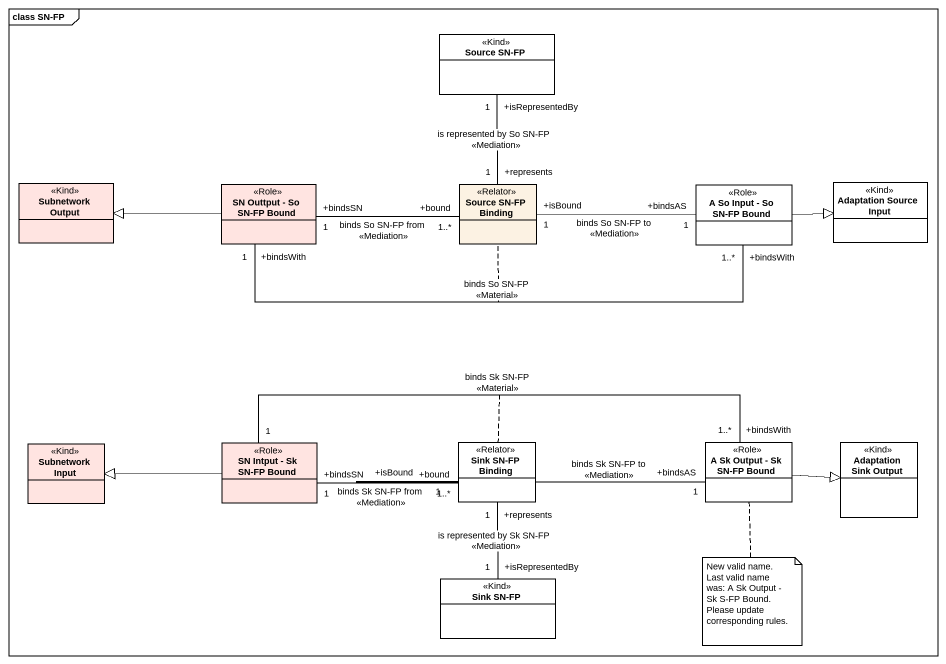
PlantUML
@startuml
mainframe class SN-FP
hide circle
hide empty members
class "Source SN-FP" as Source_SN_FP <<Kind>>
class "Subnetwork Output" as Subnetwork_Output <<Kind>> #FFE4E1
class "SN Outtput - So SN-FP Bound" as SN_Outtput_So_SN_FP_Bound <<Role>> #FFE4E1
class "Source SN-FP Binding" as Source_SN_FP_Binding <<Relator>> #FCF2E3
class "A So Input - So SN-FP Bound" as A_So_Input_So_SN_FP_Bound <<Role>>
class "Adaptation Source Input" as Adaptation_Source_Input <<Kind>>
class "Subnetwork Input" as Subnetwork_Input <<Kind>> #FFE4E1
class "SN Intput - Sk SN-FP Bound" as SN_Intput_Sk_SN_FP_Bound <<Role>> #FFE4E1
class "Sink SN-FP Binding" as Sink_SN_FP_Binding <<Relator>>
class "A Sk Output - Sk SN-FP Bound" as A_Sk_Output_Sk_SN_FP_Bound <<Role>>
class "Adaptation Sink Output" as Adaptation_Sink_Output <<Kind>>
class "Sink SN-FP" as Sink_SN_FP <<Kind>>
SN_Outtput_So_SN_FP_Bound -left-|> Subnetwork_Output
SN_Outtput_So_SN_FP_Bound "+bindsWith\n1" -right- "+bindsWith\n1..*" A_So_Input_So_SN_FP_Bound : binds So SN-FP\n<<Material>>
(SN_Outtput_So_SN_FP_Bound, A_So_Input_So_SN_FP_Bound) .. Source_SN_FP_Binding
Source_SN_FP_Binding "+represents\n1" -up- "+isRepresentedBy\n1" Source_SN_FP : is represented by So SN-FP\n<<Mediation>>
Source_SN_FP_Binding "+bound\n1..*" -left- "+bindsSN\n1" SN_Outtput_So_SN_FP_Bound : binds So SN-FP from\n<<Mediation>>
Source_SN_FP_Binding "+isBound\n1" -right- "+bindsAS\n1" A_So_Input_So_SN_FP_Bound : binds So SN-FP to\n<<Mediation>>
A_So_Input_So_SN_FP_Bound -right-|> Adaptation_Source_Input
SN_Intput_Sk_SN_FP_Bound -left-|> Subnetwork_Input
SN_Intput_Sk_SN_FP_Bound "1" -right- "+bindsWith\n1..*" A_Sk_Output_Sk_SN_FP_Bound : binds Sk SN-FP\n<<Material>>
(SN_Intput_Sk_SN_FP_Bound, A_Sk_Output_Sk_SN_FP_Bound) .. Sink_SN_FP_Binding
Sink_SN_FP_Binding "+bound\n1..*" -left- "+bindsSN\n1" SN_Intput_Sk_SN_FP_Bound : binds Sk SN-FP from\n<<Mediation>>
Sink_SN_FP_Binding "+isBound\n1" -right- "+bindsAS\n1" A_Sk_Output_Sk_SN_FP_Bound : binds Sk SN-FP to\n<<Mediation>>
Sink_SN_FP_Binding "+represents\n1" -- "+isRepresentedBy\n1" Sink_SN_FP : is represented by Sk SN-FP\n<<Mediation>>
A_Sk_Output_Sk_SN_FP_Bound -right-|> Adaptation_Sink_Output
note bottom of A_Sk_Output_Sk_SN_FP_Bound
  New valid name. Last valid name was: A Sk Output - Sk S-FP Bound.
  Please update corresponding rules.
end note
@enduml
